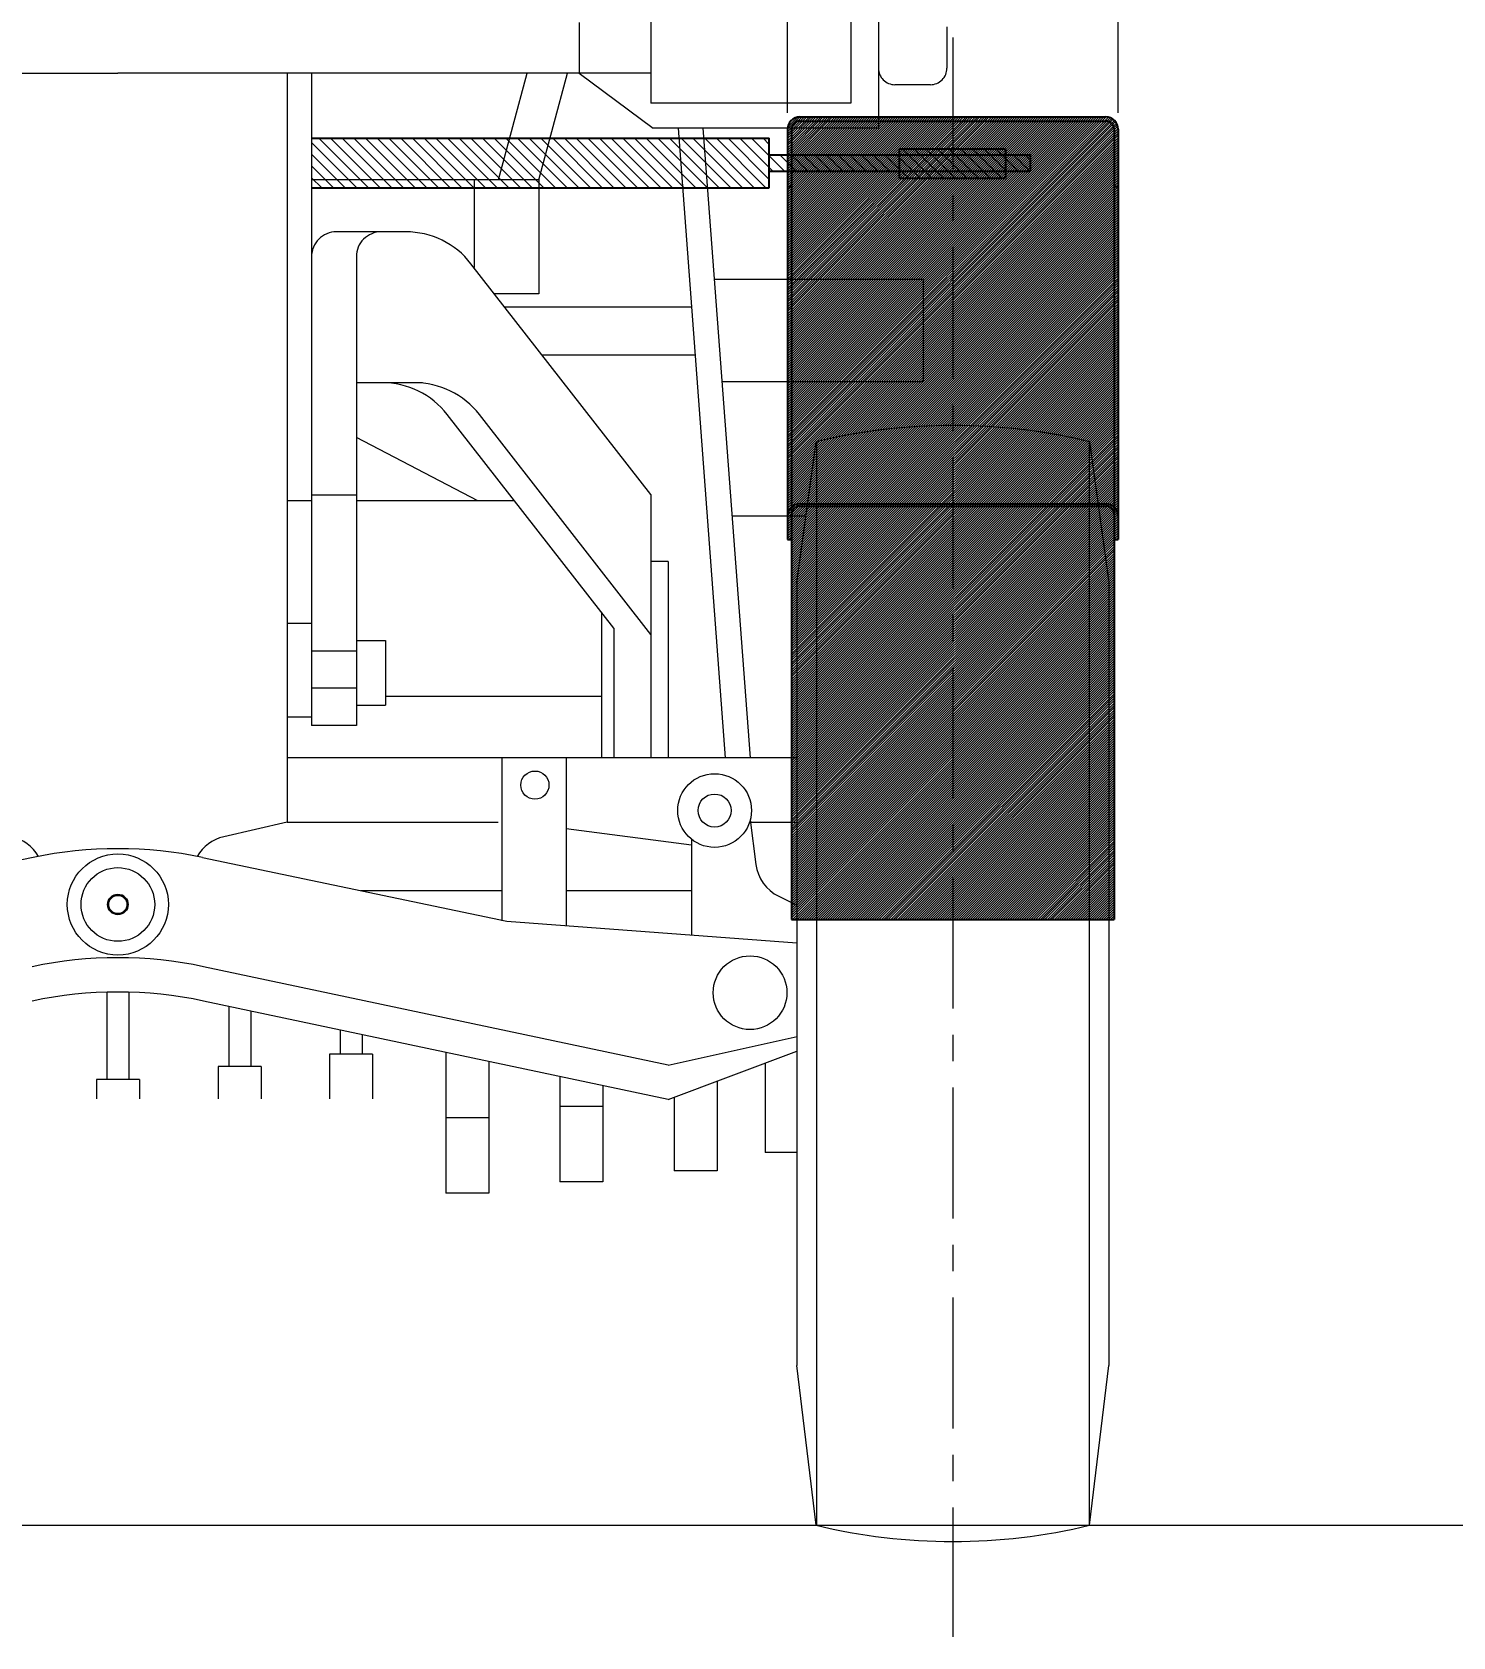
# Model space of a CAD drawing. Header units: millimetres. Extents: x -7970 to 6845, y -11075 to 1978.
# Drawn here: x -6820 to -5102, y -2225 to -284 of the extents above; entities that cross this region are included whole.
import ezdxf

# ---------------------------------------------------------------- set-up
doc = ezdxf.new("R2010")
doc.units = ezdxf.units.MM
doc.header["$LTSCALE"] = 5
doc.linetypes.add('CENTER', pattern=[50.8, 31.75, -6.35, 6.35, -6.35])
for name, color, linetype in [('DIMENSION', 7, 'Continuous'), ('Layer0016', 7, 'Continuous'), ('VIEW_F', 7, 'Continuous')]:
    doc.layers.add(name, color=color, linetype=linetype)
doc.styles.add('dcStyle0', font='txt.shx', dxfattribs={"bigfont": 'bigfont'})
doc.dimstyles.new('dc_Rotated', dxfattribs={"dimtxt": 100, "dimasz": 60.000038, "dimexe": 20, "dimexo": 20, "dimgap": 20, "dimtad": 3, "dimdec": 1, "dimdsep": 46, "dimtxsty": 'dcStyle0', "dimblk1": 'OPEN30', "dimblk2": 'OPEN30', "dimsah": 1, "dimcen": 0.09, "dimclrd": 7, "dimclre": 7, "dimclrt": 2, "dimadec": 0, "dimazin": 2, "dimtfac": 1, "dimtdec": 4, "dimtmove": 0, "dimatfit": 3, "dimfxl": 1, "dimarcsym": 1})

# ---------------------------------------------------------------- blocks, each defined once
blk = doc.blocks.new('_Open30')
at = {"color": 0, "linetype": 'ByBlock', "lineweight": -2}
for p, q in [((-1, 0.267949), (0, 0)), ((0, 0), (-1, -0.267949)), ((0, 0), (-1, 0))]:
    blk.add_line(p, q, dxfattribs=at)
blk = doc.blocks.new('*D4')
at = {"color": 7, "linetype": 'Continuous', "lineweight": 13}
for p, q in [((-7926.6, -381.3), (-7926.6, 1825.5)), ((-5506.6, -381.3), (-5506.6, 1825.5)), ((-7926.6, 1805.5), (-5506.6, 1805.5))]:
    blk.add_line(p, q, dxfattribs=at)
at = {"color": 7, "xscale": 60.00005615230571, "yscale": 59.99978736447287}
for p, rotation in [((-7926.6, 1805.5), 180), ((-5506.6, 1805.5), 360)]:
    blk.add_blockref('_Open30', p, dxfattribs=dict(at, rotation=rotation))
at = {"color": 2, "insert": (-6716.6, 1825.5), "char_height": 100, "attachment_point": 8, "style": 'dcStyle0'}
blk.add_mtext('\\T1.00;2420(調整幅±100）', dxfattribs=at)
blk = doc.blocks.new('*D217')
at = {"layer": 'Layer0016', "color": 7, "linetype": 'Continuous', "lineweight": 13}
for p, q in [((-5906.6, -381.3), (-5906.6, 1448)), ((-5506.6, -381.3), (-5506.6, 1448)), ((-5906.6, 1428), (-5506.6, 1428))]:
    blk.add_line(p, q, dxfattribs=at)
at = {"layer": 'Layer0016', "color": 7, "xscale": 60.00005615230571, "yscale": 59.99978736447287}
for p, rotation in [((-5906.6, 1428), 180), ((-5506.6, 1428), 360)]:
    blk.add_blockref('_Open30', p, dxfattribs=dict(at, rotation=rotation))
at = {"layer": 'Layer0016', "color": 2, "insert": (-5706.6, 1448), "char_height": 100, "attachment_point": 8, "style": 'dcStyle0'}
blk.add_mtext('\\T1.00;400', dxfattribs=at)
blk = doc.blocks.new('DC_GROUP_ＤＸＦ２５_215')
at = {"layer": 'Layer0016', "color": 7, "linetype": 'Continuous', "lineweight": 13}
for p, q in [((-5906.6, -771.9), (-5521, -386.3)), ((-5906.6, -769), (-5523.9, -386.3)), ((-5906.6, -766.2), (-5526.7, -386.3)), ((-5906.6, -763.4), (-5529.5, -386.3)), ((-5906.6, -760.5), (-5532.3, -386.3)), ((-5906.6, -757.7), (-5535.2, -386.3)), ((-5906.6, -754.9), (-5538, -386.3)), ((-5906.6, -752.1), (-5540.8, -386.3)), ((-5906.6, -749.2), (-5543.7, -386.3)), ((-5906.6, -746.4), (-5546.5, -386.3)), ((-5906.6, -743.6), (-5549.3, -386.3)), ((-5906.6, -740.7), (-5552.1, -386.3)), ((-5906.6, -737.9), (-5555, -386.3)), ((-5906.6, -735.1), (-5557.8, -386.3)), ((-5906.6, -732.3), (-5560.6, -386.3)), ((-5906.6, -729.4), (-5563.5, -386.3)), ((-5906.6, -726.6), (-5566.3, -386.3)), ((-5906.6, -723.8), (-5569.1, -386.3)), ((-5906.6, -720.9), (-5571.9, -386.3)), ((-5906.6, -718.1), (-5574.8, -386.3)), ((-5906.6, -715.3), (-5577.6, -386.3)), ((-5906.6, -712.5), (-5580.4, -386.3)), ((-5906.6, -709.6), (-5583.3, -386.3)), ((-5906.6, -706.8), (-5586.1, -386.3)), ((-5906.6, -704), (-5588.9, -386.3)), ((-5906.6, -701.1), (-5591.7, -386.3)), ((-5906.6, -698.3), (-5594.6, -386.3)), ((-5906.6, -695.5), (-5597.4, -386.3)), ((-5906.6, -692.7), (-5600.2, -386.3)), ((-5906.6, -689.8), (-5603.1, -386.3)), ((-5906.6, -687), (-5605.9, -386.3)), ((-5906.6, -684.2), (-5608.7, -386.3)), ((-5906.6, -681.3), (-5611.5, -386.3)), ((-5906.6, -678.5), (-5614.4, -386.3)), ((-5906.6, -675.7), (-5617.2, -386.3)), ((-5906.6, -672.9), (-5620, -386.3)), ((-5906.6, -670), (-5622.9, -386.3)), ((-5906.6, -667.2), (-5625.7, -386.3)), ((-5906.6, -664.4), (-5628.5, -386.3)), ((-5906.6, -661.5), (-5631.3, -386.3)), ((-5906.6, -658.7), (-5634.2, -386.3)), ((-5906.6, -655.9), (-5637, -386.3)), ((-5906.6, -653.1), (-5639.8, -386.3)), ((-5906.6, -650.2), (-5642.7, -386.3)), ((-5906.6, -647.4), (-5645.5, -386.3)), ((-5906.6, -644.6), (-5648.3, -386.3)), ((-5906.6, -641.7), (-5651.1, -386.3)), ((-5906.6, -638.9), (-5654, -386.3)), ((-5906.6, -636.1), (-5656.8, -386.3)), ((-5906.6, -633.3), (-5659.6, -386.3)), ((-5906.6, -630.4), (-5662.5, -386.3)), ((-5906.6, -627.6), (-5665.3, -386.3)), ((-5906.6, -624.8), (-5668.1, -386.3)), ((-5906.6, -621.9), (-5670.9, -386.3)), ((-5906.6, -619.1), (-5673.8, -386.3)), ((-5906.6, -616.3), (-5676.6, -386.3)), ((-5906.6, -613.5), (-5679.4, -386.3)), ((-5906.6, -610.6), (-5682.3, -386.3)), ((-5906.6, -607.8), (-5685.1, -386.3)), ((-5906.6, -605), (-5687.9, -386.3)), ((-5906.6, -602.1), (-5690.7, -386.3)), ((-5906.6, -599.3), (-5693.6, -386.3)), ((-5906.6, -596.5), (-5696.4, -386.3)), ((-5906.6, -593.7), (-5699.2, -386.3)), ((-5906.6, -590.8), (-5702.1, -386.3)), ((-5906.6, -588), (-5704.9, -386.3)), ((-5906.6, -585.2), (-5707.7, -386.3)), ((-5906.6, -582.4), (-5710.5, -386.3)), ((-5906.6, -579.5), (-5713.4, -386.3)), ((-5906.6, -576.7), (-5716.2, -386.3)), ((-5906.6, -573.9), (-5719, -386.3)), ((-5906.6, -571), (-5721.9, -386.3)), ((-5906.6, -568.2), (-5724.7, -386.3)), ((-5906.6, -565.4), (-5727.5, -386.3)), ((-5906.6, -562.6), (-5730.3, -386.3)), ((-5906.6, -559.7), (-5733.2, -386.3)), ((-5906.6, -556.9), (-5736, -386.3)), ((-5906.6, -554.1), (-5738.8, -386.3)), ((-5906.6, -551.2), (-5741.7, -386.3)), ((-5906.6, -548.4), (-5744.5, -386.3)), ((-5906.6, -545.6), (-5747.3, -386.3)), ((-5906.6, -542.8), (-5750.1, -386.3)), ((-5906.6, -539.9), (-5753, -386.3)), ((-5906.6, -537.1), (-5755.8, -386.3)), ((-5906.6, -534.3), (-5758.6, -386.3)), ((-5906.6, -531.4), (-5761.5, -386.3)), ((-5906.6, -528.6), (-5764.3, -386.3)), ((-5906.6, -525.8), (-5767.1, -386.3)), ((-5906.6, -523), (-5769.9, -386.3)), ((-5906.6, -520.1), (-5772.8, -386.3)), ((-5906.6, -517.3), (-5775.6, -386.3)), ((-5906.6, -514.5), (-5778.4, -386.3)), ((-5906.6, -511.6), (-5781.2, -386.3)), ((-5906.6, -508.8), (-5784.1, -386.3)), ((-5906.6, -506), (-5786.9, -386.3)), ((-5906.6, -503.2), (-5789.7, -386.3)), ((-5906.6, -500.3), (-5792.6, -386.3)), ((-5906.6, -497.5), (-5795.4, -386.3)), ((-5906.6, -494.7), (-5798.2, -386.3)), ((-5906.6, -491.8), (-5801, -386.3)), ((-5906.6, -489), (-5803.9, -386.3)), ((-5906.6, -486.2), (-5806.7, -386.3)), ((-5906.6, -483.4), (-5809.5, -386.3)), ((-5906.6, -480.5), (-5812.4, -386.3)), ((-5906.6, -477.7), (-5815.2, -386.3)), ((-5906.6, -474.9), (-5818, -386.3)), ((-5906.6, -472), (-5820.8, -386.3)), ((-5906.6, -469.2), (-5823.7, -386.3)), ((-5906.6, -466.4), (-5826.5, -386.3)), ((-5906.6, -463.6), (-5829.3, -386.3)), ((-5906.6, -460.7), (-5832.2, -386.3)), ((-5906.6, -457.9), (-5835, -386.3)), ((-5906.6, -455.1), (-5837.8, -386.3)), ((-5906.6, -452.2), (-5840.6, -386.3)), ((-5906.6, -449.4), (-5843.5, -386.3)), ((-5906.6, -446.6), (-5846.3, -386.3)), ((-5906.6, -443.8), (-5849.1, -386.3)), ((-5906.6, -440.9), (-5852, -386.3)), ((-5906.6, -438.1), (-5854.8, -386.3)), ((-5906.6, -435.3), (-5857.6, -386.3)), ((-5906.6, -432.4), (-5860.4, -386.3)), ((-5906.6, -429.6), (-5863.3, -386.3)), ((-5906.6, -426.8), (-5866.1, -386.3)), ((-5906.6, -424), (-5868.9, -386.3)), ((-5906.6, -421.1), (-5871.8, -386.3)), ((-5906.6, -418.3), (-5874.6, -386.3)), ((-5906.6, -415.5), (-5877.4, -386.3)), ((-5906.6, -412.6), (-5880.2, -386.3)), ((-5906.6, -409.8), (-5883.1, -386.3)), ((-5906.6, -407), (-5885.9, -386.3)), ((-5906.6, -404.2), (-5888.7, -386.3)), ((-5906.6, -401.3), (-5891.6, -386.3)), ((-5906.6, -774.7), (-5518.5, -386.6)), ((-5906.6, -777.5), (-5516.3, -387.3)), ((-5906.6, -780.3), (-5514.4, -388.1)), ((-5906.3, -398.2), (-5894.7, -386.6)), ((-5906.6, -783.2), (-5512.7, -389.2)), ((-5906.6, -786), (-5511.1, -390.5)), ((-5906.6, -788.8), (-5509.8, -392)), ((-5906.6, -791.7), (-5508.6, -393.7)), ((-5906.6, -794.5), (-5507.7, -395.6)), ((-5906.6, -797.3), (-5507, -397.7)), ((-5906.6, -800.1), (-5506.6, -400.2)), ((-5906.6, -803), (-5506.6, -403)), ((-5906.6, -805.8), (-5506.6, -405.8)), ((-5904.4, -393.5), (-5899.4, -388.5)), ((-5906.6, -808.6), (-5506.6, -408.6)), ((-5906.6, -811.5), (-5506.6, -411.5)), ((-5906.6, -814.3), (-5506.6, -414.3)), ((-5906.6, -817.1), (-5506.6, -417.1)), ((-5906.6, -819.9), (-5506.6, -419.9)), ((-5906.6, -822.8), (-5506.6, -422.8)), ((-5906.6, -825.6), (-5506.6, -425.6)), ((-5906.6, -828.4), (-5506.6, -428.4)), ((-5906.6, -831.3), (-5506.6, -431.3)), ((-5906.6, -834.1), (-5506.6, -434.1)), ((-5906.6, -836.9), (-5506.6, -436.9)), ((-5906.6, -839.7), (-5506.6, -439.7)), ((-5906.6, -842.6), (-5506.6, -442.6)), ((-5906.6, -845.4), (-5506.6, -445.4)), ((-5906.6, -848.2), (-5506.6, -448.2)), ((-5906.6, -851.1), (-5506.6, -451.1)), ((-5906.6, -853.9), (-5506.6, -453.9)), ((-5906.6, -856.7), (-5506.6, -456.7)), ((-5906.6, -859.5), (-5506.6, -459.5)), ((-5906.6, -862.4), (-5506.6, -462.4)), ((-5906.6, -865.2), (-5506.6, -465.2)), ((-5906.6, -868), (-5506.6, -468)), ((-5906.6, -870.8), (-5506.6, -470.8)), ((-5906.6, -873.7), (-5506.6, -473.7)), ((-5906.6, -876.5), (-5506.6, -476.5)), ((-5906.6, -879.3), (-5506.6, -479.3)), ((-5906.6, -882.2), (-5506.6, -482.2)), ((-5906.6, -885), (-5506.6, -485)), ((-5906.6, -887.8), (-5506.6, -487.8)), ((-5906.6, -890.6), (-5506.6, -490.6)), ((-5906.6, -893.5), (-5506.6, -493.5)), ((-5906.6, -896.3), (-5506.6, -496.3)), ((-5904.9, -897.4), (-5506.6, -499.1)), ((-5902, -897.4), (-5506.6, -502)), ((-5901.6, -899.8), (-5506.6, -504.8)), ((-5901.6, -902.6), (-5506.6, -507.6)), ((-5901.6, -905.4), (-5506.6, -510.4)), ((-5901.6, -908.3), (-5506.6, -513.3)), ((-5901.6, -911.1), (-5506.6, -516.1)), ((-5901.6, -913.9), (-5506.6, -518.9)), ((-5901.6, -916.8), (-5506.6, -521.8)), ((-5901.6, -919.6), (-5506.6, -524.6)), ((-5901.6, -922.4), (-5506.6, -527.4)), ((-5901.6, -925.2), (-5506.6, -530.2)), ((-5901.6, -928.1), (-5506.6, -533.1)), ((-5901.6, -930.9), (-5506.6, -535.9)), ((-5901.6, -933.7), (-5506.6, -538.7)), ((-5901.6, -936.6), (-5506.6, -541.6)), ((-5901.6, -939.4), (-5506.6, -544.4)), ((-5901.6, -942.2), (-5506.6, -547.2)), ((-5901.6, -945), (-5506.6, -550)), ((-5901.6, -947.9), (-5506.6, -552.9)), ((-5901.6, -950.7), (-5506.6, -555.7)), ((-5901.6, -953.5), (-5506.6, -558.5)), ((-5901.6, -956.4), (-5506.6, -561.4)), ((-5901.6, -959.2), (-5506.6, -564.2)), ((-5901.6, -962), (-5506.6, -567)), ((-5901.6, -964.8), (-5506.6, -569.8)), ((-5901.6, -967.7), (-5506.6, -572.7)), ((-5901.6, -970.5), (-5506.6, -575.5)), ((-5901.6, -973.3), (-5506.6, -578.3)), ((-5901.6, -976.2), (-5506.6, -581.2)), ((-5901.6, -979), (-5506.6, -584)), ((-5901.6, -981.8), (-5506.6, -586.8)), ((-5901.6, -984.6), (-5506.6, -589.6)), ((-5901.6, -987.5), (-5506.6, -592.5)), ((-5901.6, -990.3), (-5506.6, -595.3)), ((-5901.6, -993.1), (-5506.6, -598.1)), ((-5901.6, -996), (-5506.6, -601)), ((-5901.6, -998.8), (-5506.6, -603.8)), ((-5901.6, -1001.6), (-5506.6, -606.6)), ((-5901.6, -1004.4), (-5506.6, -609.4)), ((-5901.6, -1007.3), (-5506.6, -612.3)), ((-5901.6, -1010.1), (-5506.6, -615.1)), ((-5901.6, -1012.9), (-5506.6, -617.9)), ((-5901.6, -1015.8), (-5506.6, -620.8)), ((-5901.6, -1018.6), (-5506.6, -623.6)), ((-5901.6, -1021.4), (-5506.6, -626.4)), ((-5901.6, -1024.2), (-5506.6, -629.2)), ((-5901.6, -1027.1), (-5506.6, -632.1)), ((-5901.6, -1029.9), (-5506.6, -634.9)), ((-5901.6, -1032.7), (-5506.6, -637.7)), ((-5901.6, -1035.6), (-5506.6, -640.6)), ((-5901.6, -1038.4), (-5506.6, -643.4)), ((-5901.6, -1041.2), (-5506.6, -646.2)), ((-5901.6, -1044), (-5506.6, -649)), ((-5901.6, -1046.9), (-5506.6, -651.9)), ((-5901.6, -1049.7), (-5506.6, -654.7)), ((-5901.6, -1052.5), (-5506.6, -657.5)), ((-5901.6, -1055.4), (-5506.6, -660.4)), ((-5901.6, -1058.2), (-5506.6, -663.2)), ((-5901.6, -1061), (-5506.6, -666)), ((-5901.6, -1063.8), (-5506.6, -668.8)), ((-5901.6, -1066.7), (-5506.6, -671.7)), ((-5901.6, -1069.5), (-5506.6, -674.5)), ((-5901.6, -1072.3), (-5506.6, -677.3)), ((-5901.6, -1075.2), (-5506.6, -680.2)), ((-5901.6, -1078), (-5506.6, -683)), ((-5901.6, -1080.8), (-5506.6, -685.8)), ((-5901.6, -1083.6), (-5506.6, -688.6)), ((-5901.6, -1086.5), (-5506.6, -691.5)), ((-5901.6, -1089.3), (-5506.6, -694.3)), ((-5901.6, -1092.1), (-5506.6, -697.1)), ((-5901.6, -1095), (-5506.6, -700)), ((-5901.6, -1097.8), (-5506.6, -702.8)), ((-5901.6, -1100.6), (-5506.6, -705.6)), ((-5901.6, -1103.4), (-5506.6, -708.4)), ((-5901.6, -1106.3), (-5506.6, -711.3)), ((-5901.6, -1109.1), (-5506.6, -714.1)), ((-5901.6, -1111.9), (-5506.6, -716.9)), ((-5901.6, -1114.8), (-5506.6, -719.8)), ((-5901.6, -1117.6), (-5506.6, -722.6)), ((-5901.6, -1120.4), (-5506.6, -725.4)), ((-5901.6, -1123.2), (-5506.6, -728.2)), ((-5901.6, -1126.1), (-5506.6, -731.1)), ((-5901.6, -1128.9), (-5506.6, -733.9)), ((-5901.6, -1131.7), (-5506.6, -736.7)), ((-5901.6, -1134.6), (-5506.6, -739.6)), ((-5901.6, -1137.4), (-5506.6, -742.4)), ((-5901.6, -1140.2), (-5506.6, -745.2)), ((-5901.6, -1143), (-5506.6, -748)), ((-5901.6, -1145.9), (-5506.6, -750.9)), ((-5901.6, -1148.7), (-5506.6, -753.7)), ((-5901.6, -1151.5), (-5506.6, -756.5)), ((-5901.6, -1154.3), (-5506.6, -759.3)), ((-5901.6, -1157.2), (-5506.6, -762.2)), ((-5901.6, -1160), (-5506.6, -765)), ((-5901.6, -1162.8), (-5506.6, -767.8)), ((-5901.6, -1165.7), (-5506.6, -770.7)), ((-5901.6, -1168.5), (-5506.6, -773.5)), ((-5901.6, -1171.3), (-5506.6, -776.3)), ((-5901.6, -1174.1), (-5506.6, -779.1)), ((-5901.6, -1177), (-5506.6, -782)), ((-5901.6, -1179.8), (-5506.6, -784.8)), ((-5901.6, -1182.6), (-5506.6, -787.6)), ((-5901.6, -1185.5), (-5506.6, -790.5)), ((-5901.6, -1188.3), (-5506.6, -793.3)), ((-5901.6, -1191.1), (-5506.6, -796.1)), ((-5901.6, -1193.9), (-5506.6, -798.9)), ((-5901.6, -1196.8), (-5506.6, -801.8)), ((-5901.6, -1199.6), (-5506.6, -804.6)), ((-5901.6, -1202.4), (-5506.6, -807.4)), ((-5901.6, -1205.3), (-5506.6, -810.3)), ((-5901.6, -1208.1), (-5506.6, -813.1)), ((-5901.6, -1210.9), (-5506.6, -815.9)), ((-5901.6, -1213.7), (-5506.6, -818.7)), ((-5901.6, -1216.6), (-5506.6, -821.6)), ((-5901.6, -1219.4), (-5506.6, -824.4)), ((-5901.6, -1222.2), (-5506.6, -827.2)), ((-5901.6, -1225.1), (-5506.6, -830.1)), ((-5901.6, -1227.9), (-5506.6, -832.9)), ((-5901.6, -1230.7), (-5506.6, -835.7)), ((-5901.6, -1233.5), (-5506.6, -838.5)), ((-5901.6, -1236.4), (-5506.6, -841.4)), ((-5901.6, -1239.2), (-5506.6, -844.2)), ((-5901.6, -1242), (-5506.6, -847)), ((-5901.6, -1244.9), (-5506.6, -849.9)), ((-5901.6, -1247.7), (-5506.6, -852.7)), ((-5901.6, -1250.5), (-5506.6, -855.5)), ((-5901.6, -1253.3), (-5506.6, -858.3)), ((-5901.6, -1256.2), (-5506.6, -861.2)), ((-5901.6, -1259), (-5506.6, -864)), ((-5901.6, -1261.8), (-5506.6, -866.8)), ((-5901.6, -1264.7), (-5506.6, -869.7)), ((-5901.6, -1267.5), (-5506.6, -872.5)), ((-5901.6, -1270.3), (-5506.6, -875.3)), ((-5901.6, -1273.1), (-5506.6, -878.1)), ((-5901.6, -1276), (-5506.6, -881)), ((-5901.6, -1278.8), (-5506.6, -883.8)), ((-5901.6, -1281.6), (-5506.6, -886.6)), ((-5901.6, -1284.5), (-5506.6, -889.5)), ((-5901.6, -1287.3), (-5506.6, -892.3)), ((-5901.6, -1290.1), (-5511.6, -900.1)), ((-5901.6, -1292.9), (-5511.6, -902.9)), ((-5901.6, -1295.8), (-5511.6, -905.8)), ((-5901.6, -1298.6), (-5511.6, -908.6)), ((-5901.6, -1301.4), (-5511.6, -911.4)), ((-5508.9, -897.4), (-5506.6, -895.1)), ((-5901.6, -1304.3), (-5511.6, -914.3)), ((-5901.6, -1307.1), (-5511.6, -917.1)), ((-5901.6, -1309.9), (-5511.6, -919.9)), ((-5901.6, -1312.7), (-5511.6, -922.7)), ((-5901.6, -1315.6), (-5511.6, -925.6)), ((-5901.6, -1318.4), (-5511.6, -928.4)), ((-5901.6, -1321.2), (-5511.6, -931.2)), ((-5901.6, -1324.1), (-5511.6, -934.1)), ((-5901.6, -1326.9), (-5511.6, -936.9)), ((-5901.6, -1329.7), (-5511.6, -939.7)), ((-5901.6, -1332.5), (-5511.6, -942.5)), ((-5901.6, -1335.4), (-5511.6, -945.4)), ((-5901.6, -1338.2), (-5511.6, -948.2)), ((-5901.6, -1341), (-5511.6, -951)), ((-5901.6, -1343.9), (-5511.6, -953.9)), ((-5901.6, -1346.7), (-5511.6, -956.7)), ((-5901.6, -1349.5), (-5511.6, -959.5)), ((-5901.6, -1352.3), (-5511.6, -962.3)), ((-5901.6, -1355.2), (-5511.6, -965.2)), ((-5900.6, -1357), (-5511.6, -968)), ((-5897.8, -1357), (-5511.6, -970.8)), ((-5895, -1357), (-5511.6, -973.7)), ((-5892.1, -1357), (-5511.6, -976.5)), ((-5889.3, -1357), (-5511.6, -979.3)), ((-5886.5, -1357), (-5511.6, -982.1)), ((-5883.7, -1357), (-5511.6, -985)), ((-5880.8, -1357), (-5511.6, -987.8)), ((-5878, -1357), (-5511.6, -990.6)), ((-5875.2, -1357), (-5511.6, -993.5)), ((-5872.3, -1357), (-5511.6, -996.3)), ((-5869.5, -1357), (-5511.6, -999.1)), ((-5866.7, -1357), (-5511.6, -1001.9)), ((-5863.9, -1357), (-5511.6, -1004.8)), ((-5861, -1357), (-5511.6, -1007.6)), ((-5858.2, -1357), (-5511.6, -1010.4)), ((-5855.4, -1357), (-5511.6, -1013.3)), ((-5852.5, -1357), (-5511.6, -1016.1)), ((-5849.7, -1357), (-5511.6, -1018.9)), ((-5846.9, -1357), (-5511.6, -1021.7)), ((-5844.1, -1357), (-5511.6, -1024.6)), ((-5841.2, -1357), (-5511.6, -1027.4)), ((-5838.4, -1357), (-5511.6, -1030.2)), ((-5835.6, -1357), (-5511.6, -1033.1)), ((-5832.7, -1357), (-5511.6, -1035.9)), ((-5829.9, -1357), (-5511.6, -1038.7)), ((-5827.1, -1357), (-5511.6, -1041.5)), ((-5824.3, -1357), (-5511.6, -1044.4)), ((-5821.4, -1357), (-5511.6, -1047.2)), ((-5818.6, -1357), (-5511.6, -1050)), ((-5815.8, -1357), (-5511.6, -1052.8)), ((-5812.9, -1357), (-5511.6, -1055.7)), ((-5810.1, -1357), (-5511.6, -1058.5)), ((-5807.3, -1357), (-5511.6, -1061.3)), ((-5804.5, -1357), (-5511.6, -1064.2)), ((-5801.6, -1357), (-5511.6, -1067)), ((-5798.8, -1357), (-5511.6, -1069.8)), ((-5796, -1357), (-5511.6, -1072.6)), ((-5793.1, -1357), (-5511.6, -1075.5)), ((-5790.3, -1357), (-5511.6, -1078.3)), ((-5787.5, -1357), (-5511.6, -1081.1)), ((-5784.7, -1357), (-5511.6, -1084)), ((-5781.8, -1357), (-5511.6, -1086.8)), ((-5779, -1357), (-5511.6, -1089.6)), ((-5776.2, -1357), (-5511.6, -1092.4)), ((-5773.3, -1357), (-5511.6, -1095.3)), ((-5770.5, -1357), (-5511.6, -1098.1)), ((-5767.7, -1357), (-5511.6, -1100.9)), ((-5764.9, -1357), (-5511.6, -1103.8)), ((-5762, -1357), (-5511.6, -1106.6)), ((-5759.2, -1357), (-5511.6, -1109.4)), ((-5756.4, -1357), (-5511.6, -1112.2)), ((-5753.5, -1357), (-5511.6, -1115.1)), ((-5750.7, -1357), (-5511.6, -1117.9)), ((-5747.9, -1357), (-5511.6, -1120.7)), ((-5745.1, -1357), (-5511.6, -1123.6)), ((-5742.2, -1357), (-5511.6, -1126.4)), ((-5739.4, -1357), (-5511.6, -1129.2)), ((-5736.6, -1357), (-5511.6, -1132)), ((-5733.7, -1357), (-5511.6, -1134.9)), ((-5730.9, -1357), (-5511.6, -1137.7)), ((-5728.1, -1357), (-5511.6, -1140.5)), ((-5725.3, -1357), (-5511.6, -1143.4)), ((-5722.4, -1357), (-5511.6, -1146.2)), ((-5719.6, -1357), (-5511.6, -1149)), ((-5716.8, -1357), (-5511.6, -1151.8)), ((-5713.9, -1357), (-5511.6, -1154.7)), ((-5711.1, -1357), (-5511.6, -1157.5)), ((-5708.3, -1357), (-5511.6, -1160.3)), ((-5705.5, -1357), (-5511.6, -1163.2)), ((-5702.6, -1357), (-5511.6, -1166)), ((-5699.8, -1357), (-5511.6, -1168.8)), ((-5697, -1357), (-5511.6, -1171.6)), ((-5694.2, -1357), (-5511.6, -1174.5)), ((-5691.3, -1357), (-5511.6, -1177.3)), ((-5688.5, -1357), (-5511.6, -1180.1)), ((-5685.7, -1357), (-5511.6, -1183)), ((-5682.8, -1357), (-5511.6, -1185.8)), ((-5680, -1357), (-5511.6, -1188.6)), ((-5677.2, -1357), (-5511.6, -1191.4)), ((-5674.4, -1357), (-5511.6, -1194.3)), ((-5671.5, -1357), (-5511.6, -1197.1)), ((-5668.7, -1357), (-5511.6, -1199.9)), ((-5665.9, -1357), (-5511.6, -1202.8)), ((-5663, -1357), (-5511.6, -1205.6)), ((-5660.2, -1357), (-5511.6, -1208.4)), ((-5657.4, -1357), (-5511.6, -1211.2)), ((-5654.6, -1357), (-5511.6, -1214.1)), ((-5651.7, -1357), (-5511.6, -1216.9)), ((-5648.9, -1357), (-5511.6, -1219.7)), ((-5646.1, -1357), (-5511.6, -1222.6)), ((-5643.2, -1357), (-5511.6, -1225.4)), ((-5640.4, -1357), (-5511.6, -1228.2)), ((-5637.6, -1357), (-5511.6, -1231)), ((-5634.8, -1357), (-5511.6, -1233.9)), ((-5631.9, -1357), (-5511.6, -1236.7)), ((-5629.1, -1357), (-5511.6, -1239.5)), ((-5626.3, -1357), (-5511.6, -1242.4)), ((-5623.4, -1357), (-5511.6, -1245.2)), ((-5620.6, -1357), (-5511.6, -1248)), ((-5617.8, -1357), (-5511.6, -1250.8)), ((-5615, -1357), (-5511.6, -1253.7)), ((-5612.1, -1357), (-5511.6, -1256.5)), ((-5609.3, -1357), (-5511.6, -1259.3)), ((-5606.5, -1357), (-5511.6, -1262.2)), ((-5603.6, -1357), (-5511.6, -1265)), ((-5600.8, -1357), (-5511.6, -1267.8)), ((-5598, -1357), (-5511.6, -1270.6)), ((-5595.2, -1357), (-5511.6, -1273.5)), ((-5592.3, -1357), (-5511.6, -1276.3)), ((-5589.5, -1357), (-5511.6, -1279.1)), ((-5586.7, -1357), (-5511.6, -1282)), ((-5583.8, -1357), (-5511.6, -1284.8)), ((-5581, -1357), (-5511.6, -1287.6)), ((-5578.2, -1357), (-5511.6, -1290.4)), ((-5575.4, -1357), (-5511.6, -1293.3)), ((-5572.5, -1357), (-5511.6, -1296.1)), ((-5569.7, -1357), (-5511.6, -1298.9)), ((-5566.9, -1357), (-5511.6, -1301.8)), ((-5564, -1357), (-5511.6, -1304.6)), ((-5561.2, -1357), (-5511.6, -1307.4)), ((-5558.4, -1357), (-5511.6, -1310.2)), ((-5555.6, -1357), (-5511.6, -1313.1)), ((-5552.7, -1357), (-5511.6, -1315.9)), ((-5549.9, -1357), (-5511.6, -1318.7)), ((-5547.1, -1357), (-5511.6, -1321.5)), ((-5544.2, -1357), (-5511.6, -1324.4)), ((-5541.4, -1357), (-5511.6, -1327.2)), ((-5538.6, -1357), (-5511.6, -1330)), ((-5535.8, -1357), (-5511.6, -1332.9)), ((-5532.9, -1357), (-5511.6, -1335.7)), ((-5530.1, -1357), (-5511.6, -1338.5)), ((-5527.3, -1357), (-5511.6, -1341.3)), ((-5524.4, -1357), (-5511.6, -1344.2)), ((-5521.6, -1357), (-5511.6, -1347)), ((-5518.8, -1357), (-5511.6, -1349.8)), ((-5516, -1357), (-5511.6, -1352.7)), ((-5513.1, -1357), (-5511.6, -1355.5))]:
    blk.add_line(p, q, dxfattribs=at)

msp = doc.modelspace()

# ---------------------------------------------------------------- linework, layer by layer
at = {"color": 3, "linetype": 'Continuous', "lineweight": 25}
for p, q in [((-5891.588, -386.302), (-5521.588, -386.302)), ((-5906.588, -401.302), (-5906.588, -897.416)), ((-5901.588, -401.294), (-5901.588, -1357.035)), ((-5891.588, -391.294), (-5521.588, -391.294)), ((-5511.588, -401.294), (-5511.588, -1357.035)), ((-5506.588, -401.302), (-5506.588, -897.416)), ((-6482.333, -412.113), (-5928.643, -412.113)), ((-5928.643, -472.113), (-5928.643, -412.113)), ((-5643.025, -424.951), (-5643.025, -460.525)), ((-5612.699, -451.937), (-5612.699, -432.113)), ((-6482.333, -472.113), (-5928.643, -472.113)), ((-5906.588, -470.659), (-5901.588, -470.659)), ((-5511.588, -470.659), (-5506.588, -470.659)), ((-5891.588, -854.271), (-5521.588, -854.271)), ((-5891.588, -857.035), (-5521.588, -857.035)), ((-5906.588, -897.416), (-5901.588, -897.416)), ((-5511.588, -897.416), (-5506.588, -897.416)), ((-5901.588, -1357.035), (-5511.588, -1357.035))]:
    msp.add_line(p, q, dxfattribs=at)
at = {"color": 7, "linetype": 'Continuous', "lineweight": 13}
for p, q in [((-6482.333, -417.418), (-6427.638, -472.113)), ((-6473.496, -412.113), (-6413.496, -472.113)), ((-6459.354, -412.113), (-6399.354, -472.113)), ((-6445.211, -412.113), (-6385.211, -472.113)), ((-6431.069, -412.113), (-6371.069, -472.113)), ((-6416.927, -412.113), (-6356.927, -472.113)), ((-6402.785, -412.113), (-6342.785, -472.113)), ((-6388.643, -412.113), (-6328.643, -472.113)), ((-6374.501, -412.113), (-6314.501, -472.113)), ((-6360.359, -412.113), (-6300.359, -472.113)), ((-6346.217, -412.113), (-6286.217, -472.113)), ((-6332.074, -412.113), (-6272.074, -472.113)), ((-6317.932, -412.113), (-6257.932, -472.113)), ((-6303.79, -412.113), (-6243.79, -472.113)), ((-6289.648, -412.113), (-6229.648, -472.113)), ((-6275.506, -412.113), (-6215.506, -472.113)), ((-6261.364, -412.113), (-6201.364, -472.113)), ((-6247.222, -412.113), (-6187.222, -472.113)), ((-6233.079, -412.113), (-6173.079, -472.113)), ((-6218.937, -412.113), (-6158.937, -472.113)), ((-6204.795, -412.113), (-6144.795, -472.113)), ((-6190.653, -412.113), (-6130.653, -472.113)), ((-6176.511, -412.113), (-6116.511, -472.113)), ((-6162.369, -412.113), (-6102.369, -472.113)), ((-6148.227, -412.113), (-6088.227, -472.113)), ((-6134.084, -412.113), (-6074.084, -472.113)), ((-6119.942, -412.113), (-6059.942, -472.113)), ((-6105.8, -412.113), (-6045.8, -472.113)), ((-6091.658, -412.113), (-6031.658, -472.113)), ((-6077.516, -412.113), (-6017.516, -472.113)), ((-6063.374, -412.113), (-6003.374, -472.113)), ((-6049.232, -412.113), (-5989.232, -472.113)), ((-6035.09, -412.113), (-5975.09, -472.113)), ((-6020.947, -412.113), (-5960.947, -472.113)), ((-6006.805, -412.113), (-5946.805, -472.113)), ((-5992.663, -412.113), (-5932.663, -472.113)), ((-5978.521, -412.113), (-5928.643, -461.991)), ((-5964.379, -412.113), (-5924.555, -451.937)), ((-5950.237, -412.113), (-5910.413, -451.937)), ((-5936.095, -412.113), (-5928.643, -419.565)), ((-5767.693, -424.951), (-5732.12, -460.525)), ((-5753.551, -424.951), (-5717.978, -460.525)), ((-5739.409, -424.951), (-5703.836, -460.525)), ((-5725.267, -424.951), (-5689.693, -460.525)), ((-5711.125, -424.951), (-5675.551, -460.525)), ((-5696.983, -424.951), (-5661.409, -460.525)), ((-5682.84, -424.951), (-5647.267, -460.525)), ((-5668.698, -424.951), (-5641.713, -451.937)), ((-5654.556, -424.951), (-5627.571, -451.937)), ((-6482.333, -431.56), (-6441.78, -472.113)), ((-6482.333, -445.703), (-6455.922, -472.113)), ((-5916.095, -432.113), (-5896.271, -451.937)), ((-5901.952, -432.113), (-5882.129, -451.937)), ((-5887.81, -432.113), (-5867.987, -451.937)), ((-5873.668, -432.113), (-5853.845, -451.937)), ((-5859.526, -432.113), (-5839.703, -451.937)), ((-5845.384, -432.113), (-5825.56, -451.937)), ((-5831.242, -432.113), (-5811.418, -451.937)), ((-5817.1, -432.113), (-5797.276, -451.937)), ((-5802.958, -432.113), (-5783.134, -451.937)), ((-5788.815, -432.113), (-5760.404, -460.525)), ((-5774.673, -432.113), (-5746.262, -460.525)), ((-5633.252, -432.113), (-5613.428, -451.937)), ((-5619.11, -432.113), (-5612.699, -438.524)), ((-6482.333, -459.845), (-6470.064, -472.113))]:
    msp.add_line(p, q, dxfattribs=at)
at = {"color": 7, "linetype": 'Continuous', "lineweight": 25}
for p, q in [((-5771.592, -424.951), (-5643.025, -424.951)), ((-5771.592, -424.951), (-5771.592, -460.525)), ((-5928.643, -432.113), (-5612.699, -432.113)), ((-5928.643, -451.937), (-5612.699, -451.937)), ((-5771.592, -460.525), (-5643.025, -460.525))]:
    msp.add_line(p, q, dxfattribs=at)
at = {"color": 3, "linetype": 'Continuous', "lineweight": 25}
msp.add_circle((-6716.588, -1338.974), 12, dxfattribs=at)
for centre, radius, start, end in [((-5891.588, -401.302), 15, 90, 180), ((-5521.588, -401.302), 15, 0, 90), ((-5891.588, -401.294), 10, 90, 180), ((-5521.588, -401.294), 10, 0, 90), ((-5891.588, -869.271), 15, 90, 180), ((-5891.588, -867.035), 10, 90, 180), ((-5521.588, -869.271), 15, 0, 90), ((-5521.588, -867.035), 10, 0, 90)]:
    msp.add_arc(centre, radius, start, end, dxfattribs=at)
at = {"layer": 'DIMENSION', "color": 7, "linetype": 'CENTER', "lineweight": 18}
msp.add_line((-5706.588, -290.224), (-5706.588, -2224.937), dxfattribs=at)
at = {"layer": 'Layer0016', "color": 3, "linetype": 'Continuous', "lineweight": 13}
msp.add_line((-7969.757, -2089.844), (-1302.308, -2089.844), dxfattribs=at)
at = {"layer": 'VIEW_F', "color": 7, "linetype": 'Continuous', "lineweight": 18}
for p, q in [((-5796.689, -202.064), (-5796.689, -399.877)), ((-6071.94, -229.452), (-6071.94, -369.849)), ((-5830.076, -229.452), (-5830.076, -369.849)), ((-6158.641, -272.161), (-6158.641, -333.61)), ((-5713.746, -277.238), (-5713.746, -327.373)), ((-7361.235, -333.61), (-6716.588, -333.61)), ((-6071.94, -333.61), (-6716.588, -333.61)), ((-6511.918, -333.61), (-6511.918, -1239.396)), ((-6482.333, -333.61), (-6482.333, -1122.451)), ((-6256.369, -462.633), (-6221.433, -333.61)), ((-6207.529, -462.633), (-6172.593, -333.61)), ((-6158.641, -333.61), (-6069.266, -399.877)), ((-5733.746, -347.373), (-5776.689, -347.373)), ((-5830.076, -369.849), (-6071.94, -369.849)), ((-5796.689, -399.877), (-6069.266, -399.877)), ((-6038.951, -399.877), (-5981.929, -1161.434)), ((-6008.868, -399.877), (-5951.845, -1161.434)), ((-6207.529, -462.633), (-6482.333, -462.633)), ((-6285.777, -462.633), (-6285.777, -568.607)), ((-6207.529, -462.633), (-6207.529, -600.132)), ((-6368.338, -525.348), (-6452.333, -525.348)), ((-6428.093, -555.348), (-6428.093, -1122.451)), ((-6071.94, -843.031), (-6289.458, -563.883)), ((-6207.529, -600.132), (-6261.212, -600.132)), ((-5742.418, -583.158), (-5995.144, -583.158)), ((-5742.418, -583.158), (-5742.418, -706.9)), ((-6022.73, -616.52), (-6248.442, -616.52)), ((-6018.373, -674.708), (-6203.101, -674.708)), ((-6348.142, -707.791), (-6428.093, -707.791)), ((-5742.418, -706.9), (-5985.879, -706.9)), ((-6116.743, -1004.753), (-6318.115, -746.327)), ((-6071.94, -1012.449), (-6279.308, -746.327)), ((-6281.105, -850.788), (-6428.093, -774.199)), ((-5895.429, -949.501), (-5872.01, -779.313)), ((-5871.441, -779.176), (-5871.441, -2089.996)), ((-5541.734, -779.176), (-5541.734, -2089.996)), ((-5541.165, -779.313), (-5517.746, -949.501)), ((-6482.333, -850.788), (-6511.918, -850.788)), ((-6482.333, -843.488), (-6428.093, -843.488)), ((-6236.717, -850.788), (-6428.093, -850.788)), ((-6071.94, -843.031), (-6071.94, -1161.434)), ((-6071.94, -843.031), (-6071.94, -1161.434)), ((-5884.398, -869.335), (-5973.716, -869.335)), ((-6050.879, -924.149), (-6071.94, -924.149)), ((-6050.879, -924.149), (-6050.879, -1161.434)), ((-5895.429, -949.501), (-5895.429, -1896.48)), ((-5517.746, -949.501), (-5517.746, -1896.48)), ((-6131.686, -985.577), (-6131.686, -1161.434)), ((-6511.918, -998.837), (-6482.333, -998.837)), ((-6116.743, -1004.753), (-6116.743, -1161.434)), ((-6428.093, -1019.666), (-6392.677, -1019.666)), ((-6392.677, -1019.666), (-6392.677, -1097.776)), ((-6428.093, -1032.511), (-6482.333, -1032.511)), ((-6428.093, -1077.481), (-6482.333, -1077.481)), ((-6428.093, -1097.776), (-6392.677, -1097.776)), ((-6131.686, -1087.471), (-6392.677, -1087.471)), ((-6482.333, -1112.451), (-6511.918, -1112.451)), ((-6428.093, -1122.451), (-6482.333, -1122.451)), ((-5895.429, -1161.434), (-6511.918, -1161.434)), ((-6252.207, -1161.434), (-6252.207, -1358.781)), ((-6174.161, -1161.434), (-6174.161, -1364.563)), ((-6511.918, -1239.396), (-6588.532, -1257.13)), ((-6511.918, -1239.396), (-6256.426, -1239.396)), ((-5952.484, -1239.396), (-5895.429, -1239.396)), ((-5951.662, -1236.62), (-5944.792, -1290.503)), ((-6174.161, -1247.136), (-6022.866, -1266.68)), ((-6022.866, -1259.993), (-6022.866, -1375.77)), ((-6819.117, -1282.156), (-7186.978, -1359.226)), ((-6614.059, -1282.156), (-6246.197, -1359.226)), ((-6422.706, -1322.246), (-6252.207, -1322.246)), ((-6174.161, -1322.246), (-6022.866, -1322.246)), ((-5917.29, -1329.033), (-5895.429, -1339.802)), ((-6246.197, -1359.226), (-5895.429, -1385.209)), ((-6050.817, -1533.481), (-6612.835, -1414.265)), ((-6729.898, -1445.039), (-6729.898, -1550.719)), ((-6703.278, -1445.039), (-6703.278, -1550.719)), ((-6050.879, -1574.947), (-6612.835, -1455.744)), ((-6582.447, -1462.19), (-6582.447, -1534.821)), ((-6555.827, -1467.837), (-6555.827, -1534.821)), ((-6447.838, -1490.744), (-6447.838, -1519.903)), ((-6421.218, -1496.391), (-6421.218, -1519.903)), ((-6050.817, -1533.481), (-5895.07, -1498.814)), ((-6408.495, -1519.903), (-6460.561, -1519.903)), ((-6460.561, -1519.903), (-6460.561, -1573.982)), ((-6408.495, -1519.903), (-6408.495, -1573.982)), ((-6319.905, -1517.881), (-6319.905, -1687.998)), ((-6267.838, -1528.926), (-6267.838, -1687.998)), ((-6050.879, -1574.947), (-5895.429, -1516.554)), ((-5933.596, -1530.891), (-5933.596, -1638.876)), ((-6690.554, -1550.719), (-6742.621, -1550.719)), ((-6742.621, -1550.719), (-6742.621, -1573.982)), ((-6690.554, -1550.719), (-6690.554, -1573.982)), ((-6543.104, -1534.821), (-6595.17, -1534.821)), ((-6595.17, -1534.821), (-6595.17, -1573.982)), ((-6543.104, -1534.821), (-6543.104, -1573.982)), ((-6181.875, -1547.16), (-6181.875, -1674.361)), ((-5991.733, -1552.73), (-5991.733, -1661.194)), ((-6129.808, -1558.205), (-6129.808, -1674.361)), ((-6043.8, -1572.288), (-6043.8, -1661.194)), ((-6129.808, -1583.521), (-6181.875, -1583.521)), ((-6267.838, -1597.159), (-6319.905, -1597.159)), ((-5895.429, -1638.876), (-5933.596, -1638.876)), ((-5991.733, -1661.194), (-6043.8, -1661.194)), ((-6267.838, -1687.998), (-6319.905, -1687.998)), ((-6129.808, -1674.361), (-6181.875, -1674.361)), ((-5871.913, -2089.882), (-5895.429, -1896.48)), ((-5541.234, -2089.876), (-5517.746, -1896.48))]:
    msp.add_line(p, q, dxfattribs=at)
for centre, radius in [((-6212.129, -1194.565), 17), ((-5994.799, -1225.351), 44.585), ((-5994.799, -1225.351), 20), ((-6716.588, -1338.974), 61.159), ((-6716.588, -1338.974), 44.585), ((-6716.588, -1338.974), 11), ((-5951.92, -1445.691), 44.585)]:
    msp.add_circle(centre, radius, dxfattribs=at)
for centre, radius, start, end in [((-5776.689, -327.373), 20, 179.999995, 269.999997), ((-5733.746, -327.373), 20, 269.999997, 0), ((-6452.333, -555.348), 30, 90.000003, 180.000005), ((-6398.093, -555.348), 30, 90.000003, 180.000005), ((-6368.338, -625.348), 100, 37.926463, 90.000003), ((-6396.995, -807.791), 100, 37.926463, 90.000003), ((-6358.188, -807.791), 100, 37.926463, 90.000003), ((-5706.588, -1462.894), 703.312, 76.396287, 103.603711), ((-6855.919, -1305.842), 50, 30.056476, 76.966642), ((-6577.256, -1305.842), 50, 103.033356, 149.943525), ((-6716.588, -1771.531), 500, 78.167103, 101.832902), ((-5895.194, -1284.18), 50, 187.265445, 243.772979), ((-6716.588, -1903.382), 500, 78.023867, 101.976131), ((-6716.588, -1944.862), 500, 78.023867, 101.976131), ((-5706.588, -1406.278), 703.312, 256.404417, 283.597941)]:
    msp.add_arc(centre, radius, start, end, dxfattribs=at)

# ---------------------------------------------------------------- block references
at = {"layer": 'Layer0016', "linetype": 'Continuous'}
msp.add_blockref('DC_GROUP_ＤＸＦ２５_215', (0, 0), dxfattribs=at)

# ---------------------------------------------------------------- dimensions: what is measured, and where the dimension line sits
at = {"linetype": 'Continuous', "lineweight": 13}
dim = msp.add_linear_dim(base=(-5506.588, 1805.53), p1=(-7926.588, -401.302), p2=(-5506.588, -401.302), text='<>(調整幅±100）', dimstyle='dc_Rotated', override={"dimtxt": 100, "dimasz": 60.000038, "dimexe": 20, "dimexo": 20, "dimgap": 20, "dimtad": 3, "dimtih": 0, "dimtoh": 0, "dimdec": 1, "dimlfac": 1, "dimzin": 8, "dimtxsty": 'dcStyle0', "dimblk1": 'Open30', "dimblk2": 'Open30', "dimsah": 1, "dimclrd": 7, "dimclre": 7, "dimclrt": 2, "dimazin": 2, "dimtofl": 1, "dimtolj": 0, "dimtzin": 8, "dimarcsym": 1}, dxfattribs=at)
dim.commit()
dim.dimension.update_dxf_attribs({"geometry": '*D4', "text_midpoint": (-6716.588, 1805.53), "dimtype": 160})
at = {"layer": 'Layer0016', "linetype": 'Continuous', "lineweight": 13}
dim = msp.add_linear_dim(base=(-5506.588, 1428.012), p1=(-5906.588, -401.302), p2=(-5506.588, -401.302), dimstyle='dc_Rotated', override={"dimtxt": 100, "dimasz": 60.000038, "dimexe": 20, "dimexo": 20, "dimgap": 20, "dimtad": 3, "dimtih": 0, "dimtoh": 0, "dimdec": 1, "dimlfac": 1, "dimzin": 8, "dimtxsty": 'dcStyle0', "dimblk1": 'Open30', "dimblk2": 'Open30', "dimsah": 1, "dimclrd": 7, "dimclre": 7, "dimclrt": 2, "dimazin": 2, "dimtofl": 1, "dimtolj": 0, "dimtzin": 8, "dimarcsym": 1}, dxfattribs=at)
dim.commit()
dim.dimension.update_dxf_attribs({"geometry": '*D217', "text_midpoint": (-5706.588, 1428.012), "dimtype": 160})

doc.saveas('drawing.dxf')
